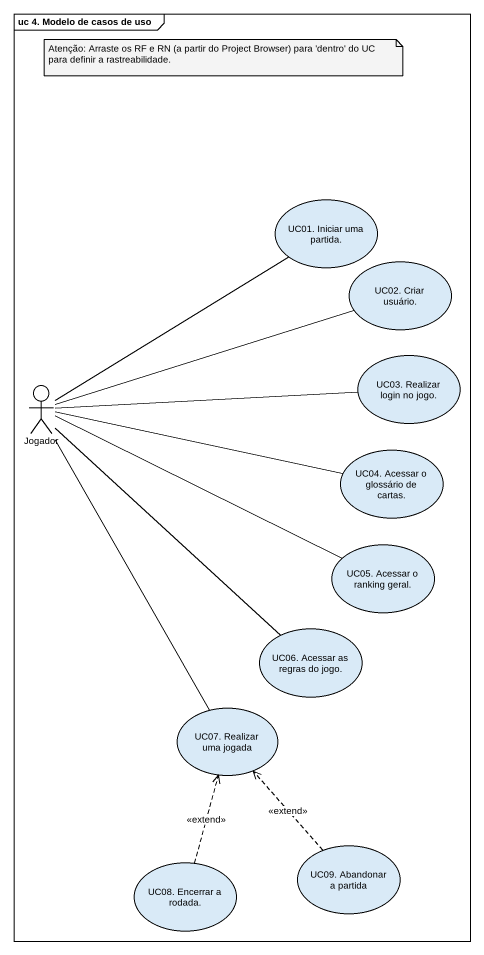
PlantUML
@startuml
mainframe uc 4. Modelo de casos de uso
usecase "UC01. Iniciar uma partida." as UC01_Iniciar_uma_partida
usecase "UC02. Criar usuário." as UC02_Criar_usuário
usecase "UC03. Realizar login no jogo." as UC03_Realizar_login_no_jogo
actor Jogador
usecase "UC04. Acessar o glossário de cartas." as UC04_Acessar_o_glossário_de
usecase "UC05. Acessar o ranking geral." as UC05_Acessar_o_ranking_geral
usecase "UC06. Acessar as regras do jogo." as UC06_Acessar_as_regras_do
usecase "UC07. Realizar uma jogada" as UC07_Realizar_uma_jogada
usecase "UC08. Encerrar a rodada." as UC08_Encerrar_a_rodada
usecase "UC09. Abandonar a partida" as UC09_Abandonar_a_partida
UC02_Criar_usuário -left- Jogador
Jogador -up- UC01_Iniciar_uma_partida
Jogador -right- UC03_Realizar_login_no_jogo
Jogador -right- UC04_Acessar_o_glossário_de
Jogador -right- UC05_Acessar_o_ranking_geral
UC06_Acessar_as_regras_do -up- Jogador
UC07_Realizar_uma_jogada -up- Jogador
UC08_Encerrar_a_rodada .up.> UC07_Realizar_uma_jogada : <<extend>>
UC09_Abandonar_a_partida .up.> UC07_Realizar_uma_jogada : <<extend>>
note as N1
  Atenção: Arraste os RF e RN (a partir do Project Browser) para 'dentro' do UC para definir a rastreabilidade.
end note
@enduml
